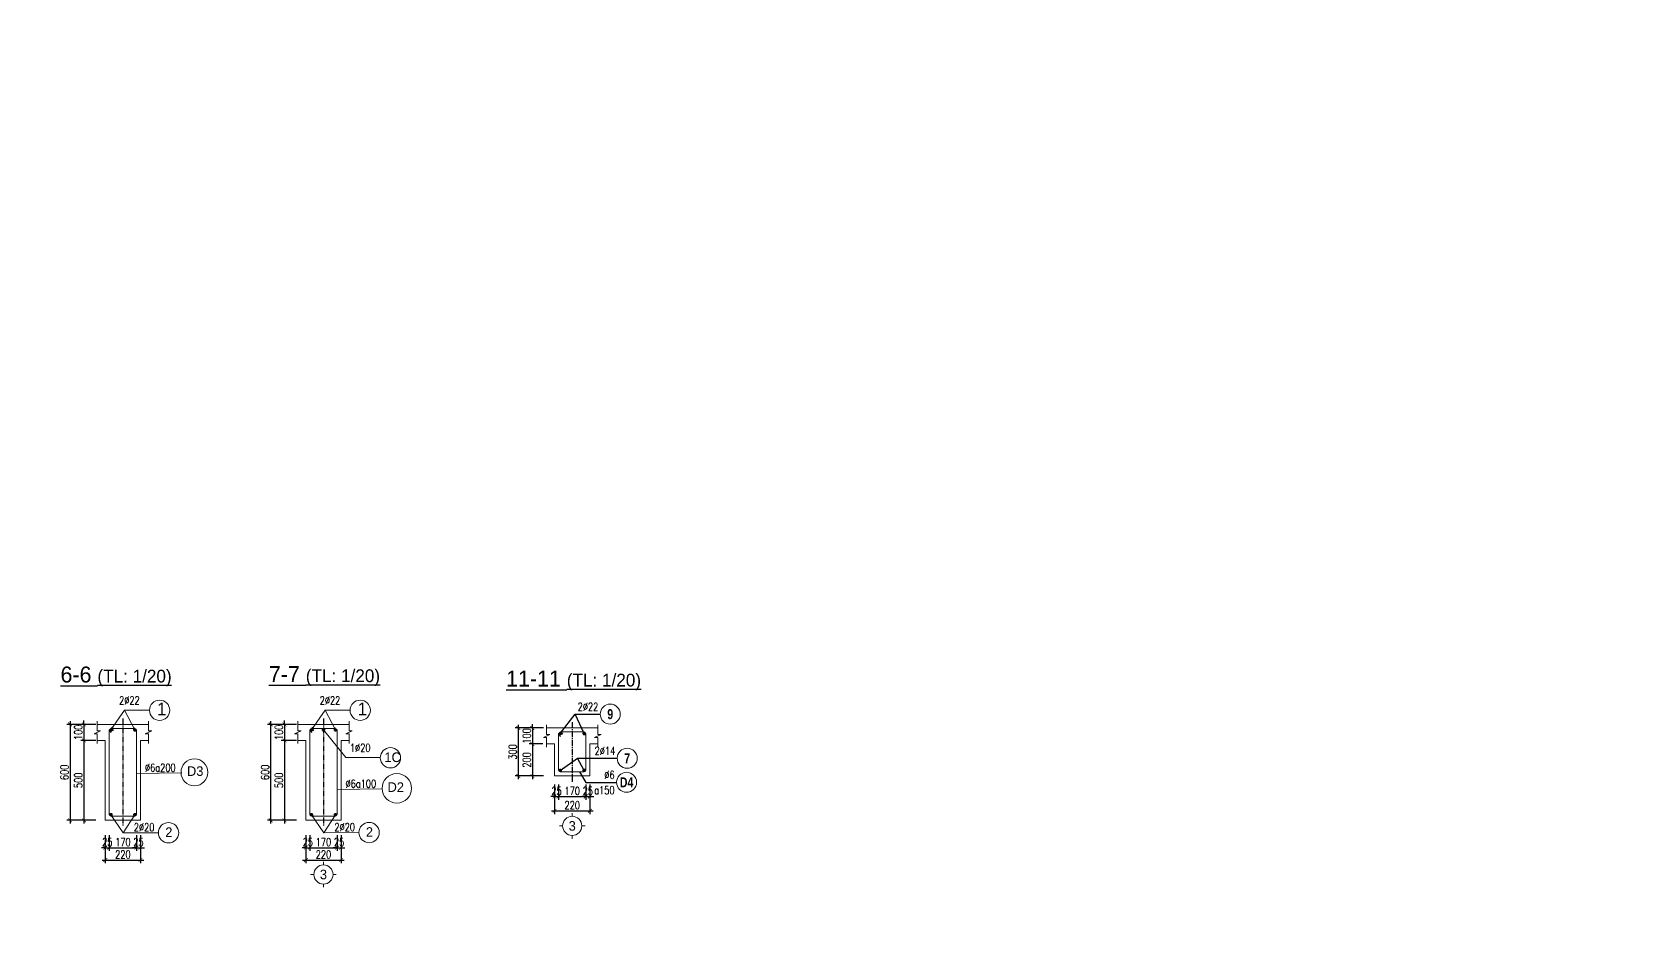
# Model space of a CAD drawing. Header units: millimetres. Extents: x -94324 to 105676, y -98316 to 125800.
# Drawn here: x -14207 to -4266, y 40870 to 46506 of the extents above; entities that cross this region are included whole.
import ezdxf
from ezdxf.enums import TextEntityAlignment as Align

# ---------------------------------------------------------------- set-up
doc = ezdxf.new("R2010")
doc.units = ezdxf.units.MM
doc.header["$MEASUREMENT"] = 0
doc.linetypes.add('CENTER2', pattern=[1.125, 0.75, -0.125, 0.125, -0.125])
doc.layers.get('0').update_dxf_attribs({"lineweight": 20})
for name, color, linetype, lineweight in [('7', 7, 'Continuous', 20), ('8', 8, 'Continuous', 13), ('bao', 4, 'Continuous', 20), ('Dim', 8, 'Continuous', 15), ('THEP', 3, 'Continuous', 18), ('thepchu', 1, 'Continuous', 30)]:
    doc.layers.add(name, color=color, linetype=linetype, lineweight=lineweight)
doc.layers.add('TEXT', color=3, linetype='Continuous')
doc.layers.add('TRUCDX', color=9, linetype='CENTER2')
doc.styles.add('.VnAvantH', font='', dxfattribs={"width": 0.9})
doc.styles.add('.VnHelvetlnsH', font='')
doc.styles.add('ROMANS', font='romans.shx', dxfattribs={"width": 0.75, "bigfont": 'vns.shx'})
doc.styles.add('romans.shx', font='romans.shx', dxfattribs={"width": 0.75, "bigfont": 'vns.shx'})
doc.styles.add('VNAVANTH', font='')
doc.styles.get('.VnAvantH').set_extended_font_data('.VnAvantH')
doc.styles.get('.VnHelvetlnsH').set_extended_font_data('.VnHelvetInsH', bold=True)
doc.styles.get('VNAVANTH').set_extended_font_data('.VnAvantH')
doc.dimstyles.new('1-20', dxfattribs={"dimscale": 20, "dimtxt": 2.5, "dimasz": 1.2, "dimexe": 1, "dimexo": 0, "dimgap": 0.5, "dimtad": 1, "dimdec": 0, "dimzin": 0, "dimdsep": 46, "dimtxsty": 'romans.shx', "dimblk": 'ARCHTICK', "dimcen": 0.09, "dimdle": 1, "dimclrd": 8, "dimclre": 8, "dimclrt": 3, "dimadec": 0, "dimazin": 0, "dimtfac": 1, "dimtdec": 0, "dimtix": 1, "dimtmove": 0, "dimatfit": 3, "dimfxl": 1, "dimtolj": 1, "dimtzin": 0, "dimarcsym": 0})

# ---------------------------------------------------------------- blocks, each defined once
blk = doc.blocks.new('thep')
at = {"layer": 'thepchu'}
for p, q in [((-0.5, 0), (0.5, 0)), ((-0.35, 0.35), (0.35, -0.35)), ((0.35, 0.35), (-0.35, -0.35)), ((0, 0.5), (0, -0.5))]:
    blk.add_line(p, q, dxfattribs=at)
at = {"layer": 'thepchu', "const_width": 0.0833}
blk.add_lwpolyline([(-0.5, 0, 1), (0.5, 0, 1), (-0.5, 0, 1)], format="xyb", dxfattribs=at)
blk = doc.blocks.new('_ArchTick')
at = {"layer": 'Dim', "color": 0, "const_width": 0.15}
blk.add_lwpolyline([(-0.5, -0.5), (0.5, 0.5)], dxfattribs=at)
blk = doc.blocks.new('*D104')
at = {"layer": 'Defpoints', "color": 0, "transparency": 16777216}
for p in [(-13807.5, 42175.5), (-13882, 42075.5), (-13807.5, 42075.5)]:
    blk.add_point(p, dxfattribs=at)
at = {"layer": 'Dim', "color": 8, "lineweight": -2, "transparency": 16777216}
for p, q in [((-13807.5, 42175.5), (-13902, 42175.5)), ((-13882, 42175.5), (-13882, 42199.5)), ((-13882, 42175.5), (-13882, 42075.5)), ((-13807.5, 42075.5), (-13902, 42075.5)), ((-13882, 42075.5), (-13882, 42051.5))]:
    blk.add_line(p, q, dxfattribs=at)
at = {"layer": 'Dim', "color": 8, "lineweight": -2, "transparency": 16777216, "xscale": 24, "yscale": 24, "zscale": 24}
for p, rotation in [((-13882, 42175.5), 270), ((-13882, 42075.5), 90)]:
    blk.add_blockref('_ArchTick', p, dxfattribs=dict(at, rotation=rotation))
at = {"layer": 'Dim', "color": 3, "transparency": 16777216, "insert": (-13917, 42125.5), "char_height": 50, "attachment_point": 5, "rotation": 90, "style": 'romans.shx'}
blk.add_mtext('\\A1;100', dxfattribs=at)
blk = doc.blocks.new('*D105')
at = {"layer": 'Defpoints', "color": 0, "transparency": 16777216}
for p in [(-13807.5, 42075.5), (-13882, 41575.5), (-13807.5, 41575.5)]:
    blk.add_point(p, dxfattribs=at)
at = {"layer": 'Dim', "color": 8, "lineweight": -2, "transparency": 16777216}
for p, q in [((-13807.5, 42075.5), (-13902, 42075.5)), ((-13882, 42095.5), (-13882, 41555.5)), ((-13807.5, 41575.5), (-13902, 41575.5))]:
    blk.add_line(p, q, dxfattribs=at)
at = {"layer": 'Dim', "color": 8, "lineweight": -2, "transparency": 16777216, "xscale": 24, "yscale": 24, "zscale": 24}
for p, rotation in [((-13882, 42075.5), 90), ((-13882, 41575.5), 270)]:
    blk.add_blockref('_ArchTick', p, dxfattribs=dict(at, rotation=rotation))
at = {"layer": 'Dim', "color": 3, "transparency": 16777216, "insert": (-13917, 41825.5), "char_height": 50, "attachment_point": 5, "rotation": 90, "style": 'romans.shx'}
blk.add_mtext('\\A1;500', dxfattribs=at)
blk = doc.blocks.new('*D106')
at = {"layer": 'Defpoints', "color": 0, "transparency": 16777216}
for p in [(-13807.5, 42175.5), (-13968.5, 41575.5), (-13807.5, 41575.5)]:
    blk.add_point(p, dxfattribs=at)
at = {"layer": 'Dim', "color": 8, "lineweight": -2, "transparency": 16777216}
for p, q in [((-13807.5, 42175.5), (-13988.5, 42175.5)), ((-13968.5, 42195.5), (-13968.5, 41555.5)), ((-13807.5, 41575.5), (-13988.5, 41575.5))]:
    blk.add_line(p, q, dxfattribs=at)
at = {"layer": 'Dim', "color": 8, "lineweight": -2, "transparency": 16777216, "xscale": 24, "yscale": 24, "zscale": 24}
for p, rotation in [((-13968.5, 42175.5), 90), ((-13968.5, 41575.5), 270)]:
    blk.add_blockref('_ArchTick', p, dxfattribs=dict(at, rotation=rotation))
at = {"layer": 'Dim', "color": 3, "transparency": 16777216, "insert": (-14003.5, 41875.5), "char_height": 50, "attachment_point": 5, "rotation": 90, "style": 'romans.shx'}
blk.add_mtext('\\A1;600', dxfattribs=at)
blk = doc.blocks.new('*D107')
at = {"layer": 'Defpoints', "color": 0, "transparency": 16777216}
for p in [(-13748.5, 41483), (-13723.5, 41483), (-13723.5, 41404.5)]:
    blk.add_point(p, dxfattribs=at)
at = {"layer": 'Dim', "color": 8, "lineweight": -2, "transparency": 16777216}
for p, q in [((-13748.5, 41483), (-13748.5, 41384.5)), ((-13723.5, 41483), (-13723.5, 41384.5)), ((-13748.5, 41404.5), (-13772.5, 41404.5)), ((-13748.5, 41404.5), (-13723.5, 41404.5)), ((-13723.5, 41404.5), (-13699.5, 41404.5))]:
    blk.add_line(p, q, dxfattribs=at)
at = {"layer": 'Dim', "color": 8, "lineweight": -2, "transparency": 16777216, "xscale": 24, "yscale": 24, "zscale": 24}
blk.add_blockref('_ArchTick', (-13748.5, 41404.5), dxfattribs=at)
at = {"layer": 'Dim', "color": 8, "lineweight": -2, "transparency": 16777216, "xscale": 24, "yscale": 24, "zscale": 24, "rotation": 180}
blk.add_blockref('_ArchTick', (-13723.5, 41404.5), dxfattribs=at)
at = {"layer": 'Dim', "color": 3, "transparency": 16777216, "insert": (-13736, 41439.5), "char_height": 50, "attachment_point": 5, "style": 'romans.shx'}
blk.add_mtext('\\A1;25', dxfattribs=at)
blk = doc.blocks.new('*D108')
at = {"layer": 'Defpoints', "color": 0, "transparency": 16777216}
for p in [(-13723.5, 41483), (-13553.5, 41483), (-13553.5, 41404.5)]:
    blk.add_point(p, dxfattribs=at)
at = {"layer": 'Dim', "color": 8, "lineweight": -2, "transparency": 16777216}
for p, q in [((-13723.5, 41483), (-13723.5, 41384.5)), ((-13553.5, 41483), (-13553.5, 41384.5)), ((-13743.5, 41404.5), (-13533.5, 41404.5))]:
    blk.add_line(p, q, dxfattribs=at)
at = {"layer": 'Dim', "color": 8, "lineweight": -2, "transparency": 16777216, "xscale": 24, "yscale": 24, "zscale": 24, "rotation": 180}
blk.add_blockref('_ArchTick', (-13723.5, 41404.5), dxfattribs=at)
at = {"layer": 'Dim', "color": 8, "lineweight": -2, "transparency": 16777216, "xscale": 24, "yscale": 24, "zscale": 24}
blk.add_blockref('_ArchTick', (-13553.5, 41404.5), dxfattribs=at)
at = {"layer": 'Dim', "color": 3, "transparency": 16777216, "insert": (-13638.5, 41439.5), "char_height": 50, "attachment_point": 5, "style": 'romans.shx'}
blk.add_mtext('\\A1;170', dxfattribs=at)
blk = doc.blocks.new('*D109')
at = {"layer": 'Defpoints', "color": 0, "transparency": 16777216}
for p in [(-13553.5, 41483), (-13528.5, 41483), (-13528.5, 41404.5)]:
    blk.add_point(p, dxfattribs=at)
at = {"layer": 'Dim', "color": 8, "lineweight": -2, "transparency": 16777216}
for p, q in [((-13553.5, 41483), (-13553.5, 41384.5)), ((-13528.5, 41483), (-13528.5, 41384.5)), ((-13553.5, 41404.5), (-13577.5, 41404.5)), ((-13553.5, 41404.5), (-13528.5, 41404.5)), ((-13528.5, 41404.5), (-13504.5, 41404.5))]:
    blk.add_line(p, q, dxfattribs=at)
at = {"layer": 'Dim', "color": 8, "lineweight": -2, "transparency": 16777216, "xscale": 24, "yscale": 24, "zscale": 24}
blk.add_blockref('_ArchTick', (-13553.5, 41404.5), dxfattribs=at)
at = {"layer": 'Dim', "color": 8, "lineweight": -2, "transparency": 16777216, "xscale": 24, "yscale": 24, "zscale": 24, "rotation": 180}
blk.add_blockref('_ArchTick', (-13528.5, 41404.5), dxfattribs=at)
at = {"layer": 'Dim', "color": 3, "transparency": 16777216, "insert": (-13541, 41439.5), "char_height": 50, "attachment_point": 5, "style": 'romans.shx'}
blk.add_mtext('\\A1;25', dxfattribs=at)
blk = doc.blocks.new('*D110')
at = {"layer": 'Defpoints', "color": 0, "transparency": 16777216}
for p in [(-13748.5, 41483), (-13528.5, 41483), (-13528.5, 41327)]:
    blk.add_point(p, dxfattribs=at)
at = {"layer": 'Dim', "color": 8, "lineweight": -2, "transparency": 16777216}
for p, q in [((-13748.5, 41483), (-13748.5, 41307)), ((-13528.5, 41483), (-13528.5, 41307)), ((-13768.5, 41327), (-13508.5, 41327))]:
    blk.add_line(p, q, dxfattribs=at)
at = {"layer": 'Dim', "color": 8, "lineweight": -2, "transparency": 16777216, "xscale": 24, "yscale": 24, "zscale": 24, "rotation": 180}
blk.add_blockref('_ArchTick', (-13748.5, 41327), dxfattribs=at)
at = {"layer": 'Dim', "color": 8, "lineweight": -2, "transparency": 16777216, "xscale": 24, "yscale": 24, "zscale": 24}
blk.add_blockref('_ArchTick', (-13528.5, 41327), dxfattribs=at)
at = {"layer": 'Dim', "color": 3, "transparency": 16777216, "insert": (-13638.5, 41362), "char_height": 50, "attachment_point": 5, "style": 'romans.shx'}
blk.add_mtext('\\A1;220', dxfattribs=at)
blk = doc.blocks.new('*D111')
at = {"layer": 'Defpoints', "color": 0, "transparency": 16777216}
for p in [(-12554.5, 42175.5), (-12629, 42075.5), (-12554.5, 42075.5)]:
    blk.add_point(p, dxfattribs=at)
at = {"layer": 'Dim', "color": 8, "lineweight": -2, "transparency": 16777216}
for p, q in [((-12554.5, 42175.5), (-12649, 42175.5)), ((-12629, 42175.5), (-12629, 42199.5)), ((-12629, 42175.5), (-12629, 42075.5)), ((-12554.5, 42075.5), (-12649, 42075.5)), ((-12629, 42075.5), (-12629, 42051.5))]:
    blk.add_line(p, q, dxfattribs=at)
at = {"layer": 'Dim', "color": 8, "lineweight": -2, "transparency": 16777216, "xscale": 24, "yscale": 24, "zscale": 24}
for p, rotation in [((-12629, 42175.5), 270), ((-12629, 42075.5), 90)]:
    blk.add_blockref('_ArchTick', p, dxfattribs=dict(at, rotation=rotation))
at = {"layer": 'Dim', "color": 3, "transparency": 16777216, "insert": (-12664, 42125.5), "char_height": 50, "attachment_point": 5, "rotation": 90, "style": 'romans.shx'}
blk.add_mtext('\\A1;100', dxfattribs=at)
blk = doc.blocks.new('*D112')
at = {"layer": 'Defpoints', "color": 0, "transparency": 16777216}
for p in [(-12554.5, 42075.5), (-12629, 41575.5), (-12554.5, 41575.5)]:
    blk.add_point(p, dxfattribs=at)
at = {"layer": 'Dim', "color": 8, "lineweight": -2, "transparency": 16777216}
for p, q in [((-12554.5, 42075.5), (-12649, 42075.5)), ((-12629, 42095.5), (-12629, 41555.5)), ((-12554.5, 41575.5), (-12649, 41575.5))]:
    blk.add_line(p, q, dxfattribs=at)
at = {"layer": 'Dim', "color": 8, "lineweight": -2, "transparency": 16777216, "xscale": 24, "yscale": 24, "zscale": 24}
for p, rotation in [((-12629, 42075.5), 90), ((-12629, 41575.5), 270)]:
    blk.add_blockref('_ArchTick', p, dxfattribs=dict(at, rotation=rotation))
at = {"layer": 'Dim', "color": 3, "transparency": 16777216, "insert": (-12664, 41825.5), "char_height": 50, "attachment_point": 5, "rotation": 90, "style": 'romans.shx'}
blk.add_mtext('\\A1;500', dxfattribs=at)
blk = doc.blocks.new('*D113')
at = {"layer": 'Defpoints', "color": 0, "transparency": 16777216}
for p in [(-12554.5, 42175.5), (-12715.5, 41575.5), (-12554.5, 41575.5)]:
    blk.add_point(p, dxfattribs=at)
at = {"layer": 'Dim', "color": 8, "lineweight": -2, "transparency": 16777216}
for p, q in [((-12554.5, 42175.5), (-12735.5, 42175.5)), ((-12715.5, 42195.5), (-12715.5, 41555.5)), ((-12554.5, 41575.5), (-12735.5, 41575.5))]:
    blk.add_line(p, q, dxfattribs=at)
at = {"layer": 'Dim', "color": 8, "lineweight": -2, "transparency": 16777216, "xscale": 24, "yscale": 24, "zscale": 24}
for p, rotation in [((-12715.5, 42175.5), 90), ((-12715.5, 41575.5), 270)]:
    blk.add_blockref('_ArchTick', p, dxfattribs=dict(at, rotation=rotation))
at = {"layer": 'Dim', "color": 3, "transparency": 16777216, "insert": (-12750.5, 41875.5), "char_height": 50, "attachment_point": 5, "rotation": 90, "style": 'romans.shx'}
blk.add_mtext('\\A1;600', dxfattribs=at)
blk = doc.blocks.new('*D114')
at = {"layer": 'Defpoints', "color": 0, "transparency": 16777216}
for p in [(-12495.5, 41483), (-12470.5, 41483), (-12470.5, 41404.5)]:
    blk.add_point(p, dxfattribs=at)
at = {"layer": 'Dim', "color": 8, "lineweight": -2, "transparency": 16777216}
for p, q in [((-12495.5, 41483), (-12495.5, 41384.5)), ((-12470.5, 41483), (-12470.5, 41384.5)), ((-12495.5, 41404.5), (-12519.5, 41404.5)), ((-12495.5, 41404.5), (-12470.5, 41404.5)), ((-12470.5, 41404.5), (-12446.5, 41404.5))]:
    blk.add_line(p, q, dxfattribs=at)
at = {"layer": 'Dim', "color": 8, "lineweight": -2, "transparency": 16777216, "xscale": 24, "yscale": 24, "zscale": 24}
blk.add_blockref('_ArchTick', (-12495.5, 41404.5), dxfattribs=at)
at = {"layer": 'Dim', "color": 8, "lineweight": -2, "transparency": 16777216, "xscale": 24, "yscale": 24, "zscale": 24, "rotation": 180}
blk.add_blockref('_ArchTick', (-12470.5, 41404.5), dxfattribs=at)
at = {"layer": 'Dim', "color": 3, "transparency": 16777216, "insert": (-12483, 41439.5), "char_height": 50, "attachment_point": 5, "style": 'romans.shx'}
blk.add_mtext('\\A1;25', dxfattribs=at)
blk = doc.blocks.new('*D115')
at = {"layer": 'Defpoints', "color": 0, "transparency": 16777216}
for p in [(-12470.5, 41483), (-12300.5, 41483), (-12300.5, 41404.5)]:
    blk.add_point(p, dxfattribs=at)
at = {"layer": 'Dim', "color": 8, "lineweight": -2, "transparency": 16777216}
for p, q in [((-12470.5, 41483), (-12470.5, 41384.5)), ((-12300.5, 41483), (-12300.5, 41384.5)), ((-12490.5, 41404.5), (-12280.5, 41404.5))]:
    blk.add_line(p, q, dxfattribs=at)
at = {"layer": 'Dim', "color": 8, "lineweight": -2, "transparency": 16777216, "xscale": 24, "yscale": 24, "zscale": 24, "rotation": 180}
blk.add_blockref('_ArchTick', (-12470.5, 41404.5), dxfattribs=at)
at = {"layer": 'Dim', "color": 8, "lineweight": -2, "transparency": 16777216, "xscale": 24, "yscale": 24, "zscale": 24}
blk.add_blockref('_ArchTick', (-12300.5, 41404.5), dxfattribs=at)
at = {"layer": 'Dim', "color": 3, "transparency": 16777216, "insert": (-12385.5, 41439.5), "char_height": 50, "attachment_point": 5, "style": 'romans.shx'}
blk.add_mtext('\\A1;170', dxfattribs=at)
blk = doc.blocks.new('*D116')
at = {"layer": 'Defpoints', "color": 0, "transparency": 16777216}
for p in [(-12300.5, 41483), (-12275.5, 41483), (-12275.5, 41404.5)]:
    blk.add_point(p, dxfattribs=at)
at = {"layer": 'Dim', "color": 8, "lineweight": -2, "transparency": 16777216}
for p, q in [((-12300.5, 41483), (-12300.5, 41384.5)), ((-12275.5, 41483), (-12275.5, 41384.5)), ((-12300.5, 41404.5), (-12324.5, 41404.5)), ((-12300.5, 41404.5), (-12275.5, 41404.5)), ((-12275.5, 41404.5), (-12251.5, 41404.5))]:
    blk.add_line(p, q, dxfattribs=at)
at = {"layer": 'Dim', "color": 8, "lineweight": -2, "transparency": 16777216, "xscale": 24, "yscale": 24, "zscale": 24}
blk.add_blockref('_ArchTick', (-12300.5, 41404.5), dxfattribs=at)
at = {"layer": 'Dim', "color": 8, "lineweight": -2, "transparency": 16777216, "xscale": 24, "yscale": 24, "zscale": 24, "rotation": 180}
blk.add_blockref('_ArchTick', (-12275.5, 41404.5), dxfattribs=at)
at = {"layer": 'Dim', "color": 3, "transparency": 16777216, "insert": (-12288, 41439.5), "char_height": 50, "attachment_point": 5, "style": 'romans.shx'}
blk.add_mtext('\\A1;25', dxfattribs=at)
blk = doc.blocks.new('*D117')
at = {"layer": 'Defpoints', "color": 0, "transparency": 16777216}
for p in [(-12495.5, 41483), (-12275.5, 41483), (-12275.5, 41327)]:
    blk.add_point(p, dxfattribs=at)
at = {"layer": 'Dim', "color": 8, "lineweight": -2, "transparency": 16777216}
for p, q in [((-12495.5, 41483), (-12495.5, 41307)), ((-12275.5, 41483), (-12275.5, 41307)), ((-12515.5, 41327), (-12255.5, 41327))]:
    blk.add_line(p, q, dxfattribs=at)
at = {"layer": 'Dim', "color": 8, "lineweight": -2, "transparency": 16777216, "xscale": 24, "yscale": 24, "zscale": 24, "rotation": 180}
blk.add_blockref('_ArchTick', (-12495.5, 41327), dxfattribs=at)
at = {"layer": 'Dim', "color": 8, "lineweight": -2, "transparency": 16777216, "xscale": 24, "yscale": 24, "zscale": 24}
blk.add_blockref('_ArchTick', (-12275.5, 41327), dxfattribs=at)
at = {"layer": 'Dim', "color": 3, "transparency": 16777216, "insert": (-12385.5, 41362), "char_height": 50, "attachment_point": 5, "style": 'romans.shx'}
blk.add_mtext('\\A1;220', dxfattribs=at)
blk = doc.blocks.new('SH')
at = {"layer": '8'}
for p, q in [((0, 20), (0, 0)), ((0, 20), (0, 0)), ((-80, -60), (-60, -60)), ((-80, -60), (-60, -60)), ((60, -60), (80, -60)), ((60, -60), (80, -60)), ((0, -120), (0, -140)), ((0, -120), (0, -140))]:
    blk.add_line(p, q, dxfattribs=at)
blk.add_circle((0, -60), 60, dxfattribs=at)
at = {"layer": 'TEXT', "style": '.VnAvantH'}
blk.add_attdef('SH', text='', height=60, dxfattribs=at).set_placement((0, -60), align=Align.MIDDLE_CENTER)
blk = doc.blocks.new("ghichu'")
at = {"color": 8}
blk.add_circle((2.5, 0), 2.5, dxfattribs=at)
at = {"color": 3, "style": 'romans.shx', "width": 0.75}
for tag, p in [('DK', (-0.5, 0.85)), ('KC', (-0.5, -2.97))]:
    blk.add_attdef(tag, text='', height=2, dxfattribs=at).set_placement(p, align=Align.RIGHT)
at = {"color": 7, "style": '.VnHelvetlnsH', "width": 0.75}
blk.add_attdef('SH', text='', height=2.5, dxfattribs=at).set_placement((2.5, 0), align=Align.MIDDLE)
blk = doc.blocks.new('*D118')
at = {"layer": 'Defpoints', "color": 0, "transparency": 16777216}
for p in [(-11016, 42153), (-11080.5, 42053), (-11016, 42053)]:
    blk.add_point(p, dxfattribs=at)
at = {"layer": 'Dim', "color": 8, "lineweight": -2, "transparency": 16777216}
for p, q in [((-11016, 42153), (-11100.5, 42153)), ((-11080.5, 42153), (-11080.5, 42177)), ((-11080.5, 42153), (-11080.5, 42053)), ((-11016, 42053), (-11100.5, 42053)), ((-11080.5, 42053), (-11080.5, 42029))]:
    blk.add_line(p, q, dxfattribs=at)
at = {"layer": 'Dim', "color": 8, "lineweight": -2, "transparency": 16777216, "xscale": 24, "yscale": 24, "zscale": 24}
for p, rotation in [((-11080.5, 42153), 270), ((-11080.5, 42053), 90)]:
    blk.add_blockref('_ArchTick', p, dxfattribs=dict(at, rotation=rotation))
at = {"layer": 'Dim', "color": 3, "transparency": 16777216, "insert": (-11115.5, 42103), "char_height": 50, "attachment_point": 5, "rotation": 90, "style": 'romans.shx'}
blk.add_mtext('\\A1;100', dxfattribs=at)
blk = doc.blocks.new('*D119')
at = {"layer": 'Defpoints', "color": 0, "transparency": 16777216}
for p in [(-11016, 42053), (-11080.5, 41853), (-11016, 41853)]:
    blk.add_point(p, dxfattribs=at)
at = {"layer": 'Dim', "color": 8, "lineweight": -2, "transparency": 16777216}
for p, q in [((-11016, 42053), (-11100.5, 42053)), ((-11080.5, 42073), (-11080.5, 41833)), ((-11016, 41853), (-11100.5, 41853))]:
    blk.add_line(p, q, dxfattribs=at)
at = {"layer": 'Dim', "color": 8, "lineweight": -2, "transparency": 16777216, "xscale": 24, "yscale": 24, "zscale": 24}
for p, rotation in [((-11080.5, 42053), 90), ((-11080.5, 41853), 270)]:
    blk.add_blockref('_ArchTick', p, dxfattribs=dict(at, rotation=rotation))
at = {"layer": 'Dim', "color": 3, "transparency": 16777216, "insert": (-11115.5, 41953), "char_height": 50, "attachment_point": 5, "rotation": 90, "style": 'romans.shx'}
blk.add_mtext('\\A1;200', dxfattribs=at)
blk = doc.blocks.new('*D120')
at = {"layer": 'Defpoints', "color": 0, "transparency": 16777216}
for p in [(-11010.5, 42153), (-11168.5, 41853), (-11010.5, 41853)]:
    blk.add_point(p, dxfattribs=at)
at = {"layer": 'Dim', "color": 8, "lineweight": -2, "transparency": 16777216}
for p, q in [((-11010.5, 42153), (-11188.5, 42153)), ((-11168.5, 42173), (-11168.5, 41833)), ((-11010.5, 41853), (-11188.5, 41853))]:
    blk.add_line(p, q, dxfattribs=at)
at = {"layer": 'Dim', "color": 8, "lineweight": -2, "transparency": 16777216, "xscale": 24, "yscale": 24, "zscale": 24}
for p, rotation in [((-11168.5, 42153), 90), ((-11168.5, 41853), 270)]:
    blk.add_blockref('_ArchTick', p, dxfattribs=dict(at, rotation=rotation))
at = {"layer": 'Dim', "color": 3, "transparency": 16777216, "insert": (-11203.5, 42003), "char_height": 50, "attachment_point": 5, "rotation": 90, "style": 'romans.shx'}
blk.add_mtext('\\A1;300', dxfattribs=at)
blk = doc.blocks.new('*D121')
at = {"layer": 'Defpoints', "color": 0, "transparency": 16777216}
for p in [(-10941.5, 41798.5), (-10916.5, 41798.5), (-10916.5, 41724)]:
    blk.add_point(p, dxfattribs=at)
at = {"layer": 'Dim', "color": 8, "lineweight": -2, "transparency": 16777216}
for p, q in [((-10941.5, 41798.5), (-10941.5, 41704)), ((-10916.5, 41798.5), (-10916.5, 41704)), ((-10941.5, 41724), (-10965.5, 41724)), ((-10941.5, 41724), (-10916.5, 41724)), ((-10916.5, 41724), (-10892.5, 41724))]:
    blk.add_line(p, q, dxfattribs=at)
at = {"layer": 'Dim', "color": 8, "lineweight": -2, "transparency": 16777216, "xscale": 24, "yscale": 24, "zscale": 24}
blk.add_blockref('_ArchTick', (-10941.5, 41724), dxfattribs=at)
at = {"layer": 'Dim', "color": 8, "lineweight": -2, "transparency": 16777216, "xscale": 24, "yscale": 24, "zscale": 24, "rotation": 180}
blk.add_blockref('_ArchTick', (-10916.5, 41724), dxfattribs=at)
at = {"layer": 'Dim', "color": 3, "transparency": 16777216, "insert": (-10929, 41759), "char_height": 50, "attachment_point": 5, "style": 'romans.shx'}
blk.add_mtext('\\A1;25', dxfattribs=at)
blk = doc.blocks.new('*D122')
at = {"layer": 'Defpoints', "color": 0, "transparency": 16777216}
for p in [(-10916.5, 41798.5), (-10746.5, 41798.5), (-10746.5, 41724)]:
    blk.add_point(p, dxfattribs=at)
at = {"layer": 'Dim', "color": 8, "lineweight": -2, "transparency": 16777216}
for p, q in [((-10916.5, 41798.5), (-10916.5, 41704)), ((-10746.5, 41798.5), (-10746.5, 41704)), ((-10936.5, 41724), (-10726.5, 41724))]:
    blk.add_line(p, q, dxfattribs=at)
at = {"layer": 'Dim', "color": 8, "lineweight": -2, "transparency": 16777216, "xscale": 24, "yscale": 24, "zscale": 24, "rotation": 180}
blk.add_blockref('_ArchTick', (-10916.5, 41724), dxfattribs=at)
at = {"layer": 'Dim', "color": 8, "lineweight": -2, "transparency": 16777216, "xscale": 24, "yscale": 24, "zscale": 24}
blk.add_blockref('_ArchTick', (-10746.5, 41724), dxfattribs=at)
at = {"layer": 'Dim', "color": 3, "transparency": 16777216, "insert": (-10831.5, 41759), "char_height": 50, "attachment_point": 5, "style": 'romans.shx'}
blk.add_mtext('\\A1;170', dxfattribs=at)
blk = doc.blocks.new('*D123')
at = {"layer": 'Defpoints', "color": 0, "transparency": 16777216}
for p in [(-10746.5, 41798.5), (-10721.5, 41798.5), (-10721.5, 41724)]:
    blk.add_point(p, dxfattribs=at)
at = {"layer": 'Dim', "color": 8, "lineweight": -2, "transparency": 16777216}
for p, q in [((-10746.5, 41798.5), (-10746.5, 41704)), ((-10721.5, 41798.5), (-10721.5, 41704)), ((-10746.5, 41724), (-10770.5, 41724)), ((-10746.5, 41724), (-10721.5, 41724)), ((-10721.5, 41724), (-10697.5, 41724))]:
    blk.add_line(p, q, dxfattribs=at)
at = {"layer": 'Dim', "color": 8, "lineweight": -2, "transparency": 16777216, "xscale": 24, "yscale": 24, "zscale": 24}
blk.add_blockref('_ArchTick', (-10746.5, 41724), dxfattribs=at)
at = {"layer": 'Dim', "color": 8, "lineweight": -2, "transparency": 16777216, "xscale": 24, "yscale": 24, "zscale": 24, "rotation": 180}
blk.add_blockref('_ArchTick', (-10721.5, 41724), dxfattribs=at)
at = {"layer": 'Dim', "color": 3, "transparency": 16777216, "insert": (-10734, 41759), "char_height": 50, "attachment_point": 5, "style": 'romans.shx'}
blk.add_mtext('\\A1;25', dxfattribs=at)
blk = doc.blocks.new('*D124')
at = {"layer": 'Defpoints', "color": 0, "transparency": 16777216}
for p in [(-10941.5, 41798.5), (-10721.5, 41798.5), (-10721.5, 41635)]:
    blk.add_point(p, dxfattribs=at)
at = {"layer": 'Dim', "color": 8, "lineweight": -2, "transparency": 16777216}
for p, q in [((-10941.5, 41798.5), (-10941.5, 41615)), ((-10721.5, 41798.5), (-10721.5, 41615)), ((-10961.5, 41635), (-10701.5, 41635))]:
    blk.add_line(p, q, dxfattribs=at)
at = {"layer": 'Dim', "color": 8, "lineweight": -2, "transparency": 16777216, "xscale": 24, "yscale": 24, "zscale": 24, "rotation": 180}
blk.add_blockref('_ArchTick', (-10941.5, 41635), dxfattribs=at)
at = {"layer": 'Dim', "color": 8, "lineweight": -2, "transparency": 16777216, "xscale": 24, "yscale": 24, "zscale": 24}
blk.add_blockref('_ArchTick', (-10721.5, 41635), dxfattribs=at)
at = {"layer": 'Dim', "color": 3, "transparency": 16777216, "insert": (-10831.5, 41670), "char_height": 50, "attachment_point": 5, "style": 'romans.shx'}
blk.add_mtext('\\A1;220', dxfattribs=at)

msp = doc.modelspace()

# ---------------------------------------------------------------- linework, layer by layer
at = {"layer": '7'}
msp.add_circle((5675.5, 1684), 100000, dxfattribs=at)
at = {"layer": '8'}
for points in [[(-13798.5, 42055.5), (-13798.5, 42115.5), (-13818.5, 42115.5), (-13778.5, 42135.5), (-13798.5, 42135.5), (-13798.5, 42195.5)], [(-13478.5, 42195.5), (-13478.5, 42135.5), (-13458.5, 42135.5), (-13498.5, 42115.5), (-13478.5, 42115.5), (-13478.5, 42055.5)], [(-12545.5, 42055.5), (-12545.5, 42115.5), (-12565.5, 42115.5), (-12525.5, 42135.5), (-12545.5, 42135.5), (-12545.5, 42195.5)], [(-12225.5, 42195.5), (-12225.5, 42135.5), (-12205.5, 42135.5), (-12245.5, 42115.5), (-12225.5, 42115.5), (-12225.5, 42055.5)], [(-10991.5, 42173), (-10991.5, 42113), (-10971.5, 42113), (-11011.5, 42093), (-10991.5, 42093), (-10991.5, 42033)], [(-10671.5, 42173), (-10671.5, 42113), (-10651.5, 42113), (-10691.5, 42093), (-10671.5, 42093), (-10671.5, 42033)]]:
    msp.add_lwpolyline(points, dxfattribs=at)
at = {"layer": 'bao'}
for p, q in [((-13478.5, 42175.5), (-13798.5, 42175.5)), ((-12225.5, 42175.5), (-12545.5, 42175.5)), ((-10671.5, 42153), (-10991.5, 42153)), ((-13748.5, 42075.5), (-13798.5, 42075.5)), ((-13748.5, 42075.5), (-13748.5, 41575.5)), ((-13528.5, 41575.5), (-13528.5, 42075.5)), ((-13478.5, 42075.5), (-13528.5, 42075.5)), ((-12495.5, 42075.5), (-12545.5, 42075.5)), ((-12495.5, 42075.5), (-12495.5, 41575.5)), ((-12275.5, 41575.5), (-12275.5, 42075.5)), ((-12225.5, 42075.5), (-12275.5, 42075.5)), ((-10941.5, 42053), (-10991.5, 42053)), ((-10941.5, 42053), (-10941.5, 41853)), ((-10721.5, 41853), (-10721.5, 42053)), ((-10671.5, 42053), (-10721.5, 42053)), ((-10941.5, 41853), (-10721.5, 41853)), ((-13748.5, 41575.5), (-13528.5, 41575.5)), ((-12495.5, 41575.5), (-12275.5, 41575.5))]:
    msp.add_line(p, q, dxfattribs=at)
at = {"layer": 'THEP'}
for p, q in [((-13713.5, 42140.5), (-13627.5, 42264.5)), ((-13627.5, 42264.5), (-13563.5, 42140.5)), ((-13627.5, 42264.5), (-13472.5, 42264.5)), ((-12460.5, 42140.5), (-12374.5, 42264.5)), ((-12374.5, 42264.5), (-12310.5, 42140.5)), ((-12374.5, 42264.5), (-12219.5, 42264.5)), ((-13713.5, 42140.5), (-13708.4, 42157.1)), ((-13708.4, 42157.1), (-13700.1, 42149.9)), ((-13565, 42154), (-13573, 42149)), ((-13563.5, 42140.5), (-13565, 42154)), ((-12460.5, 42140.5), (-12455.4, 42157.1)), ((-12455.4, 42157.1), (-12447.1, 42149.9)), ((-12312, 42154), (-12320, 42149)), ((-12310.5, 42140.5), (-12312, 42154)), ((-13720.6, 42133.4), (-13712.1, 42123.9)), ((-13700.1, 42149.9), (-13713.5, 42140.5)), ((-13706.4, 42147.6), (-13698, 42138)), ((-13573, 42149), (-13563.5, 42140.5)), ((-12467.6, 42133.4), (-12459.1, 42123.9)), ((-12447.1, 42149.9), (-12460.5, 42140.5)), ((-12453.4, 42147.6), (-12445, 42138)), ((-12385.5, 42140.5), (-12246.5, 41967.5)), ((-12320, 42149), (-12310.5, 42140.5)), ((-10913.6, 42110.9), (-10904.1, 42100.4)), ((-10899.4, 42125.1), (-10890, 42114.5)), ((-12246.5, 41967.5), (-12030.5, 41967.5)), ((-13553.5, 41868), (-13269.5, 41872)), ((-12300.5, 41768), (-12016.5, 41772)), ((-13713.5, 41609.5), (-13636.5, 41497)), ((-13636.5, 41497), (-13563.5, 41609.5)), ((-12460.5, 41610.5), (-12383.5, 41498)), ((-12383.5, 41498), (-12310.5, 41610.5)), ((-13636.5, 41497), (-13417, 41498)), ((-12383.5, 41498), (-12164, 41499))]:
    msp.add_line(p, q, dxfattribs=at)
for points in [[(-13723.5, 41610.5), (-13723.5, 42140.5)], [(-13713.5, 42150.5), (-13563.5, 42150.5)], [(-13553.5, 42140.5), (-13553.5, 41610.5)], [(-12470.5, 41610.5), (-12470.5, 42140.5)], [(-12460.5, 42150.5), (-12310.5, 42150.5)], [(-12300.5, 42140.5), (-12300.5, 41610.5)], [(-10916.5, 42118), (-10916.5, 41888)], [(-10756.5, 42128), (-10906.5, 42128)], [(-10746.5, 41888), (-10746.5, 42118)], [(-10906.5, 41878), (-10756.5, 41878)], [(-13563.5, 41600.5), (-13713.5, 41600.5)], [(-12310.5, 41600.5), (-12460.5, 41600.5)]]:
    msp.add_lwpolyline(points, dxfattribs=at)
for centre, radius in [((-13409, 42263.5), 63.5), ((-12156, 42263.5), 63.5), ((-13191.5, 41875.5), 83.8), ((-11967, 41966.5), 63.5), ((-11927, 41775.5), 92.1), ((-13353.5, 41498), 63.5), ((-12100.5, 41499), 63.5)]:
    msp.add_circle(centre, radius, dxfattribs=at)
at = {"layer": 'TRUCDX', "ltscale": 50}
for p, q in [((-13638.5, 42212.2), (-13638.5, 41538.8)), ((-12385.5, 42212.2), (-12385.5, 41538.8)), ((-10831.5, 42189.7), (-10831.5, 41816.3))]:
    msp.add_line(p, q, dxfattribs=at)

# ---------------------------------------------------------------- block references
ref = msp.add_blockref("ghichu'", (-10656.5, 42239.5), dxfattribs=dict(xscale=25, yscale=25, zscale=25))
ref.add_attrib('SH', '9', dxfattribs={"color": 7, "height": 62.5, "style": '.VnHelvetlnsH', "width": 0.75}).set_placement((-10594, 42239.5), align=Align.MIDDLE)
ref.add_attrib('DK', '2%%c22', dxfattribs={"color": 3, "height": 50, "style": 'romans.shx', "width": 0.75}).set_placement((-10669, 42260.6), align=Align.RIGHT)
ref = msp.add_blockref("ghichu'", (-10550.5, 41963.5), dxfattribs=dict(xscale=25, yscale=25, zscale=25))
ref.add_attrib('SH', '7', dxfattribs={"color": 7, "height": 62.5, "style": '.VnHelvetlnsH', "width": 0.75}).set_placement((-10488, 41963.5), align=Align.MIDDLE)
ref.add_attrib('DK', '2%%c14', dxfattribs={"color": 3, "height": 50, "style": 'romans.shx', "width": 0.75}).set_placement((-10563, 41984.6), align=Align.RIGHT)
at = {"xscale": 25, "yscale": 25, "zscale": 25}
msp.add_blockref("ghichu'", (-10554.5, 41813.1), dxfattribs=at).add_auto_attribs({'SH': 'D4', 'DK': '%%c6', 'KC': 'a150'})
at = {"layer": 'bao'}
ref = msp.add_blockref('SH', (-10831.5, 41480.8), dxfattribs=dict(at, xscale=-1, rotation=180))
ref.add_attrib('SH', '3', dxfattribs={"layer": 'TEXT', "height": 60, "style": '.VnAvantH'}).set_placement((-10831.5, 41540.9), align=Align.MIDDLE_CENTER)
ref = msp.add_blockref('SH', (-12385.5, 41176.8), dxfattribs=dict(at, xscale=-1, rotation=180))
ref.add_attrib('SH', '3', dxfattribs={"layer": 'TEXT', "height": 60, "style": '.VnAvantH'}).set_placement((-12385.5, 41236.9), align=Align.MIDDLE_CENTER)
at = {"layer": 'THEP', "xscale": -20, "yscale": 20, "zscale": 20, "rotation": 90}
msp.add_blockref('thep', (-10906.5, 42118), dxfattribs=at)
at = {"layer": 'thepchu', "yscale": 20, "zscale": 20}
for p, xscale, rotation in [((-13713.5, 42140.5), -20, 90), ((-13563.5, 42140.5), 20, 270), ((-12460.5, 42140.5), -20, 90), ((-12385.5, 42140.5), 20, 270), ((-12310.5, 42140.5), 20, 270), ((-10756.5, 42118), 20, 270), ((-10906.5, 41888), 20, 90), ((-10756.5, 41888), -20, 270), ((-13713.5, 41610.5), 20, 90), ((-13563.5, 41610.5), -20, 270), ((-12460.5, 41610.5), 20, 90), ((-12310.5, 41610.5), -20, 270)]:
    msp.add_blockref('thep', p, dxfattribs=dict(at, xscale=xscale, rotation=rotation))

# ---------------------------------------------------------------- texts
at = {"layer": 'TEXT', "char_height": 100, "width": 3655.8, "style": 'VNAVANTH'}
for s, insert, attachment_point in [('{\\L6-6 \\H0.8x;(tl: 1/20)}', (-13681, 42537.2), 2), ('{\\L7-7 \\H0.8x;(tl: 1/20)}', (-12379, 42415.5), 8), ('{\\L11-11 \\H0.8x;(tl: 1/20)}', (-10823, 42512.2), 2)]:
    msp.add_mtext(s, dxfattribs=dict(at, insert=insert, attachment_point=attachment_point))
at = {"layer": 'THEP', "attachment_point": 1}
for s, width, insert, char_height, style in [('2Ø22', 287, (-13662.1, 42350.7), 50, 'ROMANS'), ('2Ø22', 287, (-12409.1, 42350.7), 50, 'ROMANS'), ('1', 73.5, (-13425.6, 42311.5), 80, 'VNAVANTH'), ('1', 73.5, (-12172.6, 42311.5), 80, 'VNAVANTH'), ('1Ø20', 287, (-12220.1, 42053.7), 50, 'ROMANS'), ('1C', 73.5, (-12004.8, 41999.9), 60, 'VNAVANTH'), ('Ø6a200', 287, (-13500.5, 41929.5), 50, 'ROMANS'), ('D3', 101.781, (-13238.1, 41913.2), 60, 'VNAVANTH'), ('Ø6a100', 287, (-12247.5, 41829.5), 50, 'ROMANS'), ('D2', 101.781, (-11985.1, 41813.2), 60, 'VNAVANTH'), ('2Ø20', 287, (-13570.3, 41557), 50, 'ROMANS'), ('2Ø20', 287, (-12317.3, 41558), 50, 'ROMANS'), ('2', 101.781, (-13373.6, 41531.4), 60, 'VNAVANTH'), ('2', 101.781, (-12120.6, 41532.4), 60, 'VNAVANTH')]:
    msp.add_mtext_dynamic_manual_height_columns(s, width=width, gutter_width=500, heights=[0], dxfattribs=dict(at, insert=insert, char_height=char_height, style=style))

# ---------------------------------------------------------------- dimensions: what is measured, and where the dimension line sits
at = {"layer": 'Dim'}
for base, p1, p2, picture, middle in [((-13968.5, 41575.5), (-13807.5, 42175.5), (-13807.5, 41575.5), '*D106', (-14003.5, 41875.5)), ((-13882, 42075.5), (-13807.5, 42175.5), (-13807.5, 42075.5), '*D104', (-13917, 42125.5)), ((-12715.5, 41575.5), (-12554.5, 42175.5), (-12554.5, 41575.5), '*D113', (-12750.5, 41875.5)), ((-12629, 42075.5), (-12554.5, 42175.5), (-12554.5, 42075.5), '*D111', (-12664, 42125.5)), ((-11168.5, 41853), (-11010.5, 42153), (-11010.5, 41853), '*D120', (-11203.5, 42003)), ((-11080.5, 42053), (-11016, 42153), (-11016, 42053), '*D118', (-11115.5, 42103))]:
    dim = msp.add_linear_dim(base=base, p1=p1, p2=p2, angle=90, dimstyle='1-20', dxfattribs=at)
    dim.commit()
    dim.dimension.update_dxf_attribs({"geometry": picture, "text_midpoint": middle})
for base, p1, p2, picture, middle in [((-13882, 41575.5), (-13807.5, 42075.5), (-13807.5, 41575.5), '*D105', (-13917, 41825.5)), ((-12629, 41575.5), (-12554.5, 42075.5), (-12554.5, 41575.5), '*D112', (-12664, 41825.5)), ((-11080.5, 41853), (-11016, 42053), (-11016, 41853), '*D119', (-11115.5, 41953))]:
    dim = msp.add_linear_dim(base=base, p1=p1, p2=p2, angle=90, dimstyle='1-20', override={"dimtmove": 1}, dxfattribs=at)
    dim.commit()
    dim.dimension.update_dxf_attribs({"geometry": picture, "text_midpoint": middle})
for base, p1, p2, picture, middle in [((-10916.5, 41724), (-10941.5, 41798.5), (-10916.5, 41798.5), '*D121', (-10929, 41759)), ((-10721.5, 41635), (-10941.5, 41798.5), (-10721.5, 41798.5), '*D124', (-10831.5, 41670)), ((-13723.5, 41404.5), (-13748.5, 41483), (-13723.5, 41483), '*D107', (-13736, 41439.5)), ((-13528.5, 41327), (-13748.5, 41483), (-13528.5, 41483), '*D110', (-13638.5, 41362)), ((-12470.5, 41404.5), (-12495.5, 41483), (-12470.5, 41483), '*D114', (-12483, 41439.5)), ((-12275.5, 41327), (-12495.5, 41483), (-12275.5, 41483), '*D117', (-12385.5, 41362))]:
    dim = msp.add_linear_dim(base=base, p1=p1, p2=p2, dimstyle='1-20', dxfattribs=at)
    dim.commit()
    dim.dimension.update_dxf_attribs({"geometry": picture, "text_midpoint": middle})
for base, p1, p2, picture, middle in [((-10746.5, 41724), (-10916.5, 41798.5), (-10746.5, 41798.5), '*D122', (-10831.5, 41759)), ((-10721.5, 41724), (-10746.5, 41798.5), (-10721.5, 41798.5), '*D123', (-10734, 41759)), ((-13553.5, 41404.5), (-13723.5, 41483), (-13553.5, 41483), '*D108', (-13638.5, 41439.5)), ((-13528.5, 41404.5), (-13553.5, 41483), (-13528.5, 41483), '*D109', (-13541, 41439.5)), ((-12300.5, 41404.5), (-12470.5, 41483), (-12300.5, 41483), '*D115', (-12385.5, 41439.5)), ((-12275.5, 41404.5), (-12300.5, 41483), (-12275.5, 41483), '*D116', (-12288, 41439.5))]:
    dim = msp.add_linear_dim(base=base, p1=p1, p2=p2, dimstyle='1-20', override={"dimtmove": 1}, dxfattribs=at)
    dim.commit()
    dim.dimension.update_dxf_attribs({"geometry": picture, "text_midpoint": middle})

# ---------------------------------------------------------------- leaders
at = {"layer": '8'}
for points in [[(-10906.5, 42118), (-10812.5, 42239.5), (-10656.5, 42239.5)], [(-10756.5, 42118), (-10812.5, 42239.5)], [(-10906.5, 41888), (-10797.5, 41963.5), (-10550.5, 41963.5)], [(-10756.5, 41888), (-10797.5, 41963.5)]]:
    msp.add_leader(points, dimstyle='1-20', override={"dimgap": 0.5, "dimtad": 0}, dxfattribs=at)
at = {"layer": 'Dim'}
msp.add_leader([(-10785.5, 41878), (-10747, 41811.5), (-10554.5, 41811.5)], dimstyle='1-20', override={"dimgap": 0.5, "dimtad": 0}, dxfattribs=at)

doc.saveas('drawing.dxf')
